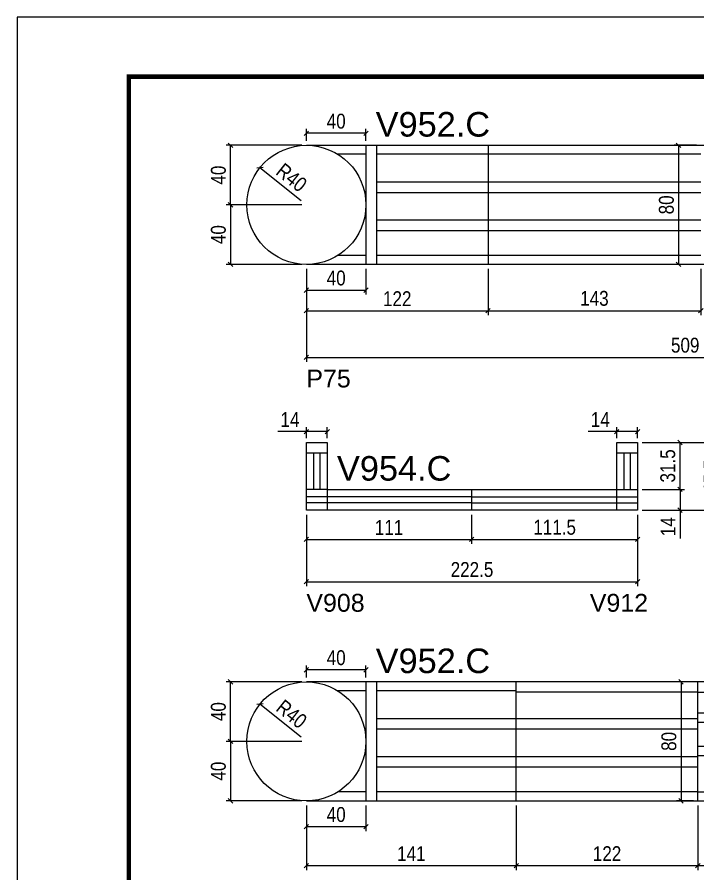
# Model space of a CAD drawing. Extents: x 1959 to 8212, y 239 to 4735.
# Drawn here: x 5142 to 5600, y 1862 to 2438 of the extents above; entities that cross this region are included whole.
import ezdxf

# ---------------------------------------------------------------- set-up
doc = ezdxf.new("R2010")
doc.units = 0
doc.linetypes.add('DASHED', pattern=[0.75, 0.5, -0.25])
for name, color, linetype in [('5', 5, 'Continuous'), ('COTA', 241, 'Continuous'), ('NOMENCLATURA', 7, 'Continuous'), ('Painéis', 200, 'Continuous'), ('SARR_2.2x7', 40, 'Continuous'), ('SARR_EDITAR', 141, 'Continuous')]:
    doc.layers.add(name, color=color, linetype=linetype)
doc.layers.add('Folhas', color=255, linetype='Continuous', lineweight=9)
doc.layers.add('SARRAFO DE PRESSAO', color=251, linetype='DASHED', lineweight=9)
doc.styles.add('COTA TECNICA', font='techl___.ttf', dxfattribs={"height": 10})
doc.styles.get("Standard").update_dxf_attribs({"font": 'arial.ttf'})
doc.dimstyles.new('PAINEL', dxfattribs={"dimtxt": 10, "dimasz": 3, "dimexe": 3, "dimexo": 3, "dimgap": 3, "dimtad": 1, "dimdec": 1, "dimzin": 12, "dimdsep": 46, "dimtxsty": 'COTA TECNICA', "dimblk1": 'OBLIQUE', "dimblk2": 'OBLIQUE', "dimsah": 1, "dimcen": 0.9, "dimclrd": 4, "dimclre": 4, "dimclrt": 240, "dimadec": 1, "dimazin": 3, "dimtfac": 1, "dimtdec": 1, "dimtmove": 0, "dimatfit": 3, "dimfxl": 1, "dimtolj": 1, "dimtzin": 12, "dimarcsym": 0})

# ---------------------------------------------------------------- blocks, each defined once
blk = doc.blocks.new('9999999999')
at = {"layer": 'Folhas'}
blk.add_lwpolyline([(98138.98, 34190.21), (99623.98, 34190.21), (99623.98, 35240.21), (98138.98, 35240.21)], close=True, dxfattribs=at)
at = {"layer": 'Folhas', "color": 30, "const_width": 3}
blk.add_lwpolyline([(98213.98, 34230.21), (99583.98, 34230.21), (99583.98, 35200.21), (98213.98, 35200.21)], close=True, dxfattribs=at)
blk = doc.blocks.new('_Oblique')
at = {"color": 0, "linetype": 'ByBlock', "lineweight": -2}
blk.add_line((-0.5, -0.5), (0.5, 0.5), dxfattribs=at)
blk = doc.blocks.new('*D591')
at = {"layer": 'COTA', "color": 4, "lineweight": -2, "transparency": 16777216}
for p, q in [((5336.63, 2268.93), (5336.63, 2237.82)), ((5458.63, 2268.93), (5458.63, 2237.82)), ((5336.63, 2240.82), (5458.63, 2240.82))]:
    blk.add_line(p, q, dxfattribs=at)
at = {"layer": 'Defpoints', "color": 0, "transparency": 16777216}
for p in [(5336.63, 2271.93), (5458.63, 2271.93), (5458.63, 2240.82)]:
    blk.add_point(p, dxfattribs=at)
at = {"layer": 'COTA', "color": 4, "lineweight": -2, "transparency": 16777216, "xscale": 3, "yscale": 3, "zscale": 3, "rotation": 180}
blk.add_blockref('_Oblique', (5336.63, 2240.82), dxfattribs=at)
at = {"layer": 'COTA', "color": 4, "lineweight": -2, "transparency": 16777216, "xscale": 3, "yscale": 3, "zscale": 3}
blk.add_blockref('_Oblique', (5458.63, 2240.82), dxfattribs=at)
at = {"layer": 'COTA', "color": 240, "transparency": 16777216, "insert": (5397.63, 2248.88), "char_height": 10, "attachment_point": 5, "style": 'COTA TECNICA'}
blk.add_mtext('\\A1;122', dxfattribs=at)
blk = doc.blocks.new('*D592')
at = {"layer": 'COTA', "color": 4, "lineweight": -2, "transparency": 16777216}
for p, q in [((5458.63, 2268.93), (5458.63, 2237.82)), ((5601.63, 2268.93), (5601.63, 2237.82)), ((5458.63, 2240.82), (5601.63, 2240.82))]:
    blk.add_line(p, q, dxfattribs=at)
at = {"layer": 'Defpoints', "color": 0, "transparency": 16777216}
for p in [(5458.63, 2271.93), (5601.63, 2271.93), (5601.63, 2240.82)]:
    blk.add_point(p, dxfattribs=at)
at = {"layer": 'COTA', "color": 4, "lineweight": -2, "transparency": 16777216, "xscale": 3, "yscale": 3, "zscale": 3, "rotation": 180}
blk.add_blockref('_Oblique', (5458.63, 2240.82), dxfattribs=at)
at = {"layer": 'COTA', "color": 4, "lineweight": -2, "transparency": 16777216, "xscale": 3, "yscale": 3, "zscale": 3}
blk.add_blockref('_Oblique', (5601.63, 2240.82), dxfattribs=at)
at = {"layer": 'COTA', "color": 240, "transparency": 16777216, "insert": (5530.13, 2249.04), "char_height": 10, "attachment_point": 5, "style": 'COTA TECNICA'}
blk.add_mtext('\\A1;143', dxfattribs=at)
blk = doc.blocks.new('*D596')
at = {"layer": 'COTA', "color": 4, "lineweight": -2, "transparency": 16777216}
for p, q in [((5336.63, 2268.93), (5336.63, 2206.43)), ((5845.63, 2268.93), (5845.63, 2206.43)), ((5336.63, 2209.43), (5845.63, 2209.43))]:
    blk.add_line(p, q, dxfattribs=at)
at = {"layer": 'Defpoints', "color": 0, "transparency": 16777216}
for p in [(5336.63, 2271.93), (5845.63, 2271.93), (5845.63, 2209.43)]:
    blk.add_point(p, dxfattribs=at)
at = {"layer": 'COTA', "color": 4, "lineweight": -2, "transparency": 16777216, "xscale": 3, "yscale": 3, "zscale": 3, "rotation": 180}
blk.add_blockref('_Oblique', (5336.63, 2209.43), dxfattribs=at)
at = {"layer": 'COTA', "color": 4, "lineweight": -2, "transparency": 16777216, "xscale": 3, "yscale": 3, "zscale": 3}
blk.add_blockref('_Oblique', (5845.63, 2209.43), dxfattribs=at)
at = {"layer": 'COTA', "color": 240, "transparency": 16777216, "insert": (5591.13, 2217.57), "char_height": 10, "attachment_point": 5, "style": 'COTA TECNICA'}
blk.add_mtext('\\A1;509', dxfattribs=at)
blk = doc.blocks.new('*D599')
at = {"layer": 'COTA', "color": 4, "lineweight": -2, "transparency": 16777216}
for p, q in [((5336.63, 2268.93), (5336.63, 2251.62)), ((5376.63, 2268.93), (5376.63, 2251.62)), ((5336.63, 2254.62), (5376.63, 2254.62))]:
    blk.add_line(p, q, dxfattribs=at)
at = {"layer": 'Defpoints', "color": 0, "transparency": 16777216}
for p in [(5336.63, 2271.93), (5376.63, 2271.93), (5376.63, 2254.62)]:
    blk.add_point(p, dxfattribs=at)
at = {"layer": 'COTA', "color": 4, "lineweight": -2, "transparency": 16777216, "xscale": 3, "yscale": 3, "zscale": 3, "rotation": 180}
blk.add_blockref('_Oblique', (5336.63, 2254.62), dxfattribs=at)
at = {"layer": 'COTA', "color": 4, "lineweight": -2, "transparency": 16777216, "xscale": 3, "yscale": 3, "zscale": 3}
blk.add_blockref('_Oblique', (5376.63, 2254.62), dxfattribs=at)
at = {"layer": 'COTA', "color": 240, "transparency": 16777216, "insert": (5356.63, 2262.72), "char_height": 10, "attachment_point": 5, "style": 'COTA TECNICA'}
blk.add_mtext('\\A1;40', dxfattribs=at)
blk = doc.blocks.new('*D600')
at = {"layer": 'COTA', "color": 4, "lineweight": -2, "transparency": 16777216}
for p, q in [((5336.63, 2354.93), (5336.63, 2363)), ((5376.63, 2354.93), (5376.63, 2363)), ((5376.63, 2360), (5336.63, 2360))]:
    blk.add_line(p, q, dxfattribs=at)
at = {"layer": 'Defpoints', "color": 0, "transparency": 16777216}
for p in [(5336.63, 2360), (5336.63, 2351.93), (5376.63, 2351.93)]:
    blk.add_point(p, dxfattribs=at)
at = {"layer": 'COTA', "color": 4, "lineweight": -2, "transparency": 16777216, "xscale": 3, "yscale": 3, "zscale": 3, "rotation": 180}
blk.add_blockref('_Oblique', (5336.63, 2360), dxfattribs=at)
at = {"layer": 'COTA', "color": 4, "lineweight": -2, "transparency": 16777216, "xscale": 3, "yscale": 3, "zscale": 3}
blk.add_blockref('_Oblique', (5376.63, 2360), dxfattribs=at)
at = {"layer": 'COTA', "color": 240, "transparency": 16777216, "insert": (5356.63, 2368.1), "char_height": 10, "attachment_point": 5, "style": 'COTA TECNICA'}
blk.add_mtext('\\A1;40', dxfattribs=at)
blk = doc.blocks.new('*D601')
at = {"layer": 'COTA', "color": 4, "lineweight": -2, "transparency": 16777216}
for p, q in [((5333.63, 2351.93), (5282.6, 2351.93)), ((5285.6, 2311.93), (5285.6, 2351.93)), ((5333.63, 2311.93), (5282.6, 2311.93))]:
    blk.add_line(p, q, dxfattribs=at)
at = {"layer": 'Defpoints', "color": 0, "transparency": 16777216}
for p in [(5285.6, 2351.93), (5336.63, 2351.93), (5336.63, 2311.93)]:
    blk.add_point(p, dxfattribs=at)
at = {"layer": 'COTA', "color": 4, "lineweight": -2, "transparency": 16777216, "xscale": 3, "yscale": 3, "zscale": 3}
for p, rotation in [((5285.6, 2351.93), 90), ((5285.6, 2311.93), 270)]:
    blk.add_blockref('_Oblique', p, dxfattribs=dict(at, rotation=rotation))
at = {"layer": 'COTA', "color": 240, "transparency": 16777216, "insert": (5277.5, 2331.93), "char_height": 10, "attachment_point": 5, "rotation": 90, "style": 'COTA TECNICA'}
blk.add_mtext('\\A1;40', dxfattribs=at)
blk = doc.blocks.new('*D602')
at = {"layer": 'COTA', "color": 4, "lineweight": -2, "transparency": 16777216}
for p, q in [((5333.63, 2311.93), (5282.6, 2311.93)), ((5285.6, 2311.93), (5285.6, 2271.93)), ((5333.63, 2271.93), (5282.6, 2271.93))]:
    blk.add_line(p, q, dxfattribs=at)
at = {"layer": 'Defpoints', "color": 0, "transparency": 16777216}
for p in [(5336.63, 2311.93), (5285.6, 2271.93), (5336.63, 2271.93)]:
    blk.add_point(p, dxfattribs=at)
at = {"layer": 'COTA', "color": 4, "lineweight": -2, "transparency": 16777216, "xscale": 3, "yscale": 3, "zscale": 3}
for p, rotation in [((5285.6, 2311.93), 90), ((5285.6, 2271.93), 270)]:
    blk.add_blockref('_Oblique', p, dxfattribs=dict(at, rotation=rotation))
at = {"layer": 'COTA', "color": 240, "transparency": 16777216, "insert": (5277.5, 2291.93), "char_height": 10, "attachment_point": 5, "rotation": 90, "style": 'COTA TECNICA'}
blk.add_mtext('\\A1;40', dxfattribs=at)
blk = doc.blocks.new('*D603')
at = {"layer": 'COTA', "color": 4, "lineweight": -2, "transparency": 16777216}
blk.add_line((5333.16, 2314.7), (5305.38, 2336.89), dxfattribs=at)
at = {"layer": 'Defpoints', "color": 0, "transparency": 16777216}
for p in [(5305.38, 2336.89), (5336.63, 2311.93)]:
    blk.add_point(p, dxfattribs=at)
at = {"layer": 'COTA', "color": 4, "lineweight": -2, "transparency": 16777216, "xscale": 3, "yscale": 3, "zscale": 3, "rotation": 141.3795507979757}
blk.add_blockref('_Oblique', (5305.38, 2336.89), dxfattribs=at)
at = {"layer": 'COTA', "color": 240, "transparency": 16777216, "insert": (5326.67, 2330.26), "char_height": 10, "attachment_point": 5, "rotation": 321.37955, "style": 'COTA TECNICA'}
blk.add_mtext('\\A1;R40', dxfattribs=at)
blk = doc.blocks.new('*D604')
at = {"layer": 'COTA', "color": 4, "lineweight": -2, "transparency": 16777216}
for p, q in [((5598.63, 2351.93), (5583.65, 2351.93)), ((5586.65, 2351.93), (5586.65, 2271.93)), ((5598.63, 2271.93), (5583.65, 2271.93))]:
    blk.add_line(p, q, dxfattribs=at)
at = {"layer": 'Defpoints', "color": 0, "transparency": 16777216}
for p in [(5601.63, 2351.93), (5586.65, 2271.93), (5601.63, 2271.93)]:
    blk.add_point(p, dxfattribs=at)
at = {"layer": 'COTA', "color": 4, "lineweight": -2, "transparency": 16777216, "xscale": 3, "yscale": 3, "zscale": 3}
for p, rotation in [((5586.65, 2351.93), 90), ((5586.65, 2271.93), 270)]:
    blk.add_blockref('_Oblique', p, dxfattribs=dict(at, rotation=rotation))
at = {"layer": 'COTA', "color": 240, "transparency": 16777216, "insert": (5578.52, 2311.93), "char_height": 10, "attachment_point": 5, "rotation": 90, "style": 'COTA TECNICA'}
blk.add_mtext('\\A1;80', dxfattribs=at)
blk = doc.blocks.new('*D605')
at = {"layer": 'COTA', "color": 4, "lineweight": -2, "transparency": 16777216}
for p, q in [((5336.63, 2103.75), (5336.63, 2055.73)), ((5559.13, 2103.75), (5559.13, 2055.73)), ((5336.63, 2058.73), (5559.13, 2058.73))]:
    blk.add_line(p, q, dxfattribs=at)
at = {"layer": 'Defpoints', "color": 0, "transparency": 16777216}
for p in [(5336.63, 2106.75), (5559.13, 2106.75), (5559.13, 2058.73)]:
    blk.add_point(p, dxfattribs=at)
at = {"layer": 'COTA', "color": 4, "lineweight": -2, "transparency": 16777216, "xscale": 3, "yscale": 3, "zscale": 3, "rotation": 180}
blk.add_blockref('_Oblique', (5336.63, 2058.73), dxfattribs=at)
at = {"layer": 'COTA', "color": 4, "lineweight": -2, "transparency": 16777216, "xscale": 3, "yscale": 3, "zscale": 3}
blk.add_blockref('_Oblique', (5559.13, 2058.73), dxfattribs=at)
at = {"layer": 'COTA', "color": 240, "transparency": 16777216, "insert": (5447.88, 2066.84), "char_height": 10, "attachment_point": 5, "style": 'COTA TECNICA'}
blk.add_mtext('\\A1;222.5', dxfattribs=at)
blk = doc.blocks.new('*D606')
at = {"layer": 'COTA', "color": 4, "lineweight": -2, "transparency": 16777216}
for p, q in [((5336.63, 2103.75), (5336.63, 2084.14)), ((5447.63, 2103.75), (5447.63, 2084.14)), ((5336.63, 2087.14), (5447.63, 2087.14))]:
    blk.add_line(p, q, dxfattribs=at)
at = {"layer": 'Defpoints', "color": 0, "transparency": 16777216}
for p in [(5336.63, 2106.75), (5447.63, 2106.75), (5447.63, 2087.14)]:
    blk.add_point(p, dxfattribs=at)
at = {"layer": 'COTA', "color": 4, "lineweight": -2, "transparency": 16777216, "xscale": 3, "yscale": 3, "zscale": 3, "rotation": 180}
blk.add_blockref('_Oblique', (5336.63, 2087.14), dxfattribs=at)
at = {"layer": 'COTA', "color": 4, "lineweight": -2, "transparency": 16777216, "xscale": 3, "yscale": 3, "zscale": 3}
blk.add_blockref('_Oblique', (5447.63, 2087.14), dxfattribs=at)
at = {"layer": 'COTA', "color": 240, "transparency": 16777216, "insert": (5392.13, 2095.19), "char_height": 10, "attachment_point": 5, "style": 'COTA TECNICA'}
blk.add_mtext('\\A1;111', dxfattribs=at)
blk = doc.blocks.new('*D607')
at = {"layer": 'COTA', "color": 4, "lineweight": -2, "transparency": 16777216}
for p, q in [((5447.63, 2103.75), (5447.63, 2084.14)), ((5559.13, 2103.75), (5559.13, 2084.14)), ((5447.63, 2087.14), (5559.13, 2087.14))]:
    blk.add_line(p, q, dxfattribs=at)
at = {"layer": 'Defpoints', "color": 0, "transparency": 16777216}
for p in [(5447.63, 2106.75), (5559.13, 2106.75), (5559.13, 2087.14)]:
    blk.add_point(p, dxfattribs=at)
at = {"layer": 'COTA', "color": 4, "lineweight": -2, "transparency": 16777216, "xscale": 3, "yscale": 3, "zscale": 3, "rotation": 180}
blk.add_blockref('_Oblique', (5447.63, 2087.14), dxfattribs=at)
at = {"layer": 'COTA', "color": 4, "lineweight": -2, "transparency": 16777216, "xscale": 3, "yscale": 3, "zscale": 3}
blk.add_blockref('_Oblique', (5559.13, 2087.14), dxfattribs=at)
at = {"layer": 'COTA', "color": 240, "transparency": 16777216, "insert": (5503.38, 2095.24), "char_height": 10, "attachment_point": 5, "style": 'COTA TECNICA'}
blk.add_mtext('\\A1;111.5', dxfattribs=at)
blk = doc.blocks.new('*D608')
at = {"layer": 'COTA', "color": 4, "lineweight": -2, "transparency": 16777216}
for p, q in [((5562.13, 2120.75), (5590.68, 2120.75)), ((5587.68, 2120.75), (5587.68, 2106.75)), ((5562.13, 2106.75), (5590.68, 2106.75)), ((5587.68, 2106.75), (5587.68, 2087.63))]:
    blk.add_line(p, q, dxfattribs=at)
at = {"layer": 'Defpoints', "color": 0, "transparency": 16777216}
for p in [(5559.13, 2120.75), (5559.13, 2106.75), (5587.68, 2106.75)]:
    blk.add_point(p, dxfattribs=at)
at = {"layer": 'COTA', "color": 4, "lineweight": -2, "transparency": 16777216, "xscale": 3, "yscale": 3, "zscale": 3}
for p, rotation in [((5587.68, 2120.75), 90), ((5587.68, 2106.75), 270)]:
    blk.add_blockref('_Oblique', p, dxfattribs=dict(at, rotation=rotation))
at = {"layer": 'COTA', "color": 240, "transparency": 16777216, "insert": (5579.6, 2095.69), "char_height": 10, "attachment_point": 5, "rotation": 90, "style": 'COTA TECNICA'}
blk.add_mtext('\\A1;14', dxfattribs=at)
blk = doc.blocks.new('*D609')
at = {"layer": 'COTA', "color": 4, "lineweight": -2, "transparency": 16777216}
for p, q in [((5562.13, 2152.25), (5590.68, 2152.25)), ((5587.68, 2120.75), (5587.68, 2152.25)), ((5562.13, 2120.75), (5590.68, 2120.75))]:
    blk.add_line(p, q, dxfattribs=at)
at = {"layer": 'Defpoints', "color": 0, "transparency": 16777216}
for p in [(5559.13, 2152.25), (5587.68, 2152.25), (5559.13, 2120.75)]:
    blk.add_point(p, dxfattribs=at)
at = {"layer": 'COTA', "color": 4, "lineweight": -2, "transparency": 16777216, "xscale": 3, "yscale": 3, "zscale": 3}
for p, rotation in [((5587.68, 2152.25), 90), ((5587.68, 2120.75), 270)]:
    blk.add_blockref('_Oblique', p, dxfattribs=dict(at, rotation=rotation))
at = {"layer": 'COTA', "color": 240, "transparency": 16777216, "insert": (5579.46, 2136.5), "char_height": 10, "attachment_point": 5, "rotation": 90, "style": 'COTA TECNICA'}
blk.add_mtext('\\A1;31.5', dxfattribs=at)
blk = doc.blocks.new('*D610')
at = {"layer": 'COTA', "color": 4, "lineweight": -2, "transparency": 16777216}
for p, q in [((5562.13, 2152.25), (5619.63, 2152.25)), ((5616.63, 2152.25), (5616.63, 2106.75)), ((5562.13, 2106.75), (5619.63, 2106.75))]:
    blk.add_line(p, q, dxfattribs=at)
at = {"layer": 'Defpoints', "color": 0, "transparency": 16777216}
for p in [(5559.13, 2152.25), (5559.13, 2106.75), (5616.63, 2106.75)]:
    blk.add_point(p, dxfattribs=at)
at = {"layer": 'COTA', "color": 4, "lineweight": -2, "transparency": 16777216, "xscale": 3, "yscale": 3, "zscale": 3}
for p, rotation in [((5616.63, 2152.25), 90), ((5616.63, 2106.75), 270)]:
    blk.add_blockref('_Oblique', p, dxfattribs=dict(at, rotation=rotation))
at = {"layer": 'COTA', "color": 240, "transparency": 16777216, "insert": (5608.52, 2129.5), "char_height": 10, "attachment_point": 5, "rotation": 90, "style": 'COTA TECNICA'}
blk.add_mtext('\\A1;45.5', dxfattribs=at)
blk = doc.blocks.new('*D611')
at = {"layer": 'COTA', "color": 4, "lineweight": -2, "transparency": 16777216}
for p, q in [((5545.13, 2159.58), (5526.01, 2159.58)), ((5545.13, 2155.25), (5545.13, 2162.58)), ((5559.13, 2159.58), (5545.13, 2159.58)), ((5559.13, 2155.25), (5559.13, 2162.58))]:
    blk.add_line(p, q, dxfattribs=at)
at = {"layer": 'Defpoints', "color": 0, "transparency": 16777216}
for p in [(5545.13, 2159.58), (5545.13, 2152.25), (5559.13, 2152.25)]:
    blk.add_point(p, dxfattribs=at)
at = {"layer": 'COTA', "color": 4, "lineweight": -2, "transparency": 16777216, "xscale": 3, "yscale": 3, "zscale": 3, "rotation": 180}
blk.add_blockref('_Oblique', (5545.13, 2159.58), dxfattribs=at)
at = {"layer": 'COTA', "color": 4, "lineweight": -2, "transparency": 16777216, "xscale": 3, "yscale": 3, "zscale": 3}
blk.add_blockref('_Oblique', (5559.13, 2159.58), dxfattribs=at)
at = {"layer": 'COTA', "color": 240, "transparency": 16777216, "insert": (5534.07, 2167.65), "char_height": 10, "attachment_point": 5, "style": 'COTA TECNICA'}
blk.add_mtext('\\A1;14', dxfattribs=at)
blk = doc.blocks.new('*D612')
at = {"layer": 'COTA', "color": 4, "lineweight": -2, "transparency": 16777216}
for p, q in [((5336.63, 2159.58), (5317.51, 2159.58)), ((5336.63, 2155.25), (5336.63, 2162.58)), ((5350.63, 2159.58), (5336.63, 2159.58)), ((5350.63, 2155.25), (5350.63, 2162.58))]:
    blk.add_line(p, q, dxfattribs=at)
at = {"layer": 'Defpoints', "color": 0, "transparency": 16777216}
for p in [(5336.63, 2159.58), (5336.63, 2152.25), (5350.63, 2152.25)]:
    blk.add_point(p, dxfattribs=at)
at = {"layer": 'COTA', "color": 4, "lineweight": -2, "transparency": 16777216, "xscale": 3, "yscale": 3, "zscale": 3, "rotation": 180}
blk.add_blockref('_Oblique', (5336.63, 2159.58), dxfattribs=at)
at = {"layer": 'COTA', "color": 4, "lineweight": -2, "transparency": 16777216, "xscale": 3, "yscale": 3, "zscale": 3}
blk.add_blockref('_Oblique', (5350.63, 2159.58), dxfattribs=at)
at = {"layer": 'COTA', "color": 240, "transparency": 16777216, "insert": (5325.57, 2167.65), "char_height": 10, "attachment_point": 5, "style": 'COTA TECNICA'}
blk.add_mtext('\\A1;14', dxfattribs=at)
blk = doc.blocks.new('*D617')
at = {"layer": 'COTA', "color": 4, "lineweight": -2, "transparency": 16777216}
for p, q in [((5336.63, 1908.42), (5336.63, 1864.9)), ((5477.63, 1908.42), (5477.63, 1864.9)), ((5336.63, 1867.9), (5477.63, 1867.9))]:
    blk.add_line(p, q, dxfattribs=at)
at = {"layer": 'Defpoints', "color": 0, "transparency": 16777216}
for p in [(5336.63, 1911.42), (5477.63, 1911.42), (5477.63, 1867.9)]:
    blk.add_point(p, dxfattribs=at)
at = {"layer": 'COTA', "color": 4, "lineweight": -2, "transparency": 16777216, "xscale": 3, "yscale": 3, "zscale": 3, "rotation": 180}
blk.add_blockref('_Oblique', (5336.63, 1867.9), dxfattribs=at)
at = {"layer": 'COTA', "color": 4, "lineweight": -2, "transparency": 16777216, "xscale": 3, "yscale": 3, "zscale": 3}
blk.add_blockref('_Oblique', (5477.63, 1867.9), dxfattribs=at)
at = {"layer": 'COTA', "color": 240, "transparency": 16777216, "insert": (5407.13, 1875.97), "char_height": 10, "attachment_point": 5, "style": 'COTA TECNICA'}
blk.add_mtext('\\A1;141', dxfattribs=at)
blk = doc.blocks.new('*D618')
at = {"layer": 'COTA', "color": 4, "lineweight": -2, "transparency": 16777216}
for p, q in [((5843.63, 1938.92), (5843.63, 1864.9)), ((5599.63, 1908.42), (5599.63, 1864.9)), ((5599.63, 1867.9), (5843.63, 1867.9))]:
    blk.add_line(p, q, dxfattribs=at)
at = {"layer": 'Defpoints', "color": 0, "transparency": 16777216}
for p in [(5843.63, 1941.92), (5599.63, 1911.42), (5843.63, 1867.9)]:
    blk.add_point(p, dxfattribs=at)
at = {"layer": 'COTA', "color": 4, "lineweight": -2, "transparency": 16777216, "xscale": 3, "yscale": 3, "zscale": 3, "rotation": 180}
blk.add_blockref('_Oblique', (5599.63, 1867.9), dxfattribs=at)
at = {"layer": 'COTA', "color": 4, "lineweight": -2, "transparency": 16777216, "xscale": 3, "yscale": 3, "zscale": 3}
blk.add_blockref('_Oblique', (5843.63, 1867.9), dxfattribs=at)
at = {"layer": 'COTA', "color": 240, "transparency": 16777216, "insert": (5721.63, 1875.97), "char_height": 10, "attachment_point": 5, "style": 'COTA TECNICA'}
blk.add_mtext('\\A1;244', dxfattribs=at)
blk = doc.blocks.new('*D620')
at = {"layer": 'COTA', "color": 4, "lineweight": -2, "transparency": 16777216}
for p, q in [((5477.63, 1908.42), (5477.63, 1864.9)), ((5599.63, 1908.42), (5599.63, 1864.9)), ((5477.63, 1867.9), (5599.63, 1867.9))]:
    blk.add_line(p, q, dxfattribs=at)
at = {"layer": 'Defpoints', "color": 0, "transparency": 16777216}
for p in [(5477.63, 1911.42), (5599.63, 1911.42), (5599.63, 1867.9)]:
    blk.add_point(p, dxfattribs=at)
at = {"layer": 'COTA', "color": 4, "lineweight": -2, "transparency": 16777216, "xscale": 3, "yscale": 3, "zscale": 3, "rotation": 180}
blk.add_blockref('_Oblique', (5477.63, 1867.9), dxfattribs=at)
at = {"layer": 'COTA', "color": 4, "lineweight": -2, "transparency": 16777216, "xscale": 3, "yscale": 3, "zscale": 3}
blk.add_blockref('_Oblique', (5599.63, 1867.9), dxfattribs=at)
at = {"layer": 'COTA', "color": 240, "transparency": 16777216, "insert": (5538.63, 1875.96), "char_height": 10, "attachment_point": 5, "style": 'COTA TECNICA'}
blk.add_mtext('\\A1;122', dxfattribs=at)
blk = doc.blocks.new('*D623')
at = {"layer": 'COTA', "color": 4, "lineweight": -2, "transparency": 16777216}
for p, q in [((5596.63, 1991.42), (5585.31, 1991.42)), ((5588.31, 1991.42), (5588.31, 1911.42)), ((5596.63, 1911.42), (5585.31, 1911.42))]:
    blk.add_line(p, q, dxfattribs=at)
at = {"layer": 'Defpoints', "color": 0, "transparency": 16777216}
for p in [(5599.63, 1991.42), (5588.31, 1911.42), (5599.63, 1911.42)]:
    blk.add_point(p, dxfattribs=at)
at = {"layer": 'COTA', "color": 4, "lineweight": -2, "transparency": 16777216, "xscale": 3, "yscale": 3, "zscale": 3}
for p, rotation in [((5588.31, 1991.42), 90), ((5588.31, 1911.42), 270)]:
    blk.add_blockref('_Oblique', p, dxfattribs=dict(at, rotation=rotation))
at = {"layer": 'COTA', "color": 240, "transparency": 16777216, "insert": (5580.19, 1951.42), "char_height": 10, "attachment_point": 5, "rotation": 90, "style": 'COTA TECNICA'}
blk.add_mtext('\\A1;80', dxfattribs=at)
blk = doc.blocks.new('*D624')
at = {"layer": 'COTA', "color": 4, "lineweight": -2, "transparency": 16777216}
for p, q in [((5336.63, 1908.42), (5336.63, 1891.11)), ((5376.63, 1908.42), (5376.63, 1891.11)), ((5336.63, 1894.11), (5376.63, 1894.11))]:
    blk.add_line(p, q, dxfattribs=at)
at = {"layer": 'Defpoints', "color": 0, "transparency": 16777216}
for p in [(5336.63, 1911.42), (5376.63, 1911.42), (5376.63, 1894.11)]:
    blk.add_point(p, dxfattribs=at)
at = {"layer": 'COTA', "color": 4, "lineweight": -2, "transparency": 16777216, "xscale": 3, "yscale": 3, "zscale": 3, "rotation": 180}
blk.add_blockref('_Oblique', (5336.63, 1894.11), dxfattribs=at)
at = {"layer": 'COTA', "color": 4, "lineweight": -2, "transparency": 16777216, "xscale": 3, "yscale": 3, "zscale": 3}
blk.add_blockref('_Oblique', (5376.63, 1894.11), dxfattribs=at)
at = {"layer": 'COTA', "color": 240, "transparency": 16777216, "insert": (5356.63, 1902.22), "char_height": 10, "attachment_point": 5, "style": 'COTA TECNICA'}
blk.add_mtext('\\A1;40', dxfattribs=at)
blk = doc.blocks.new('*D625')
at = {"layer": 'COTA', "color": 4, "lineweight": -2, "transparency": 16777216}
for p, q in [((5336.63, 1994.42), (5336.63, 2002.49)), ((5376.63, 1999.49), (5336.63, 1999.49)), ((5376.63, 1994.42), (5376.63, 2002.49))]:
    blk.add_line(p, q, dxfattribs=at)
at = {"layer": 'Defpoints', "color": 0, "transparency": 16777216}
for p in [(5336.63, 1999.49), (5336.63, 1991.42), (5376.63, 1991.42)]:
    blk.add_point(p, dxfattribs=at)
at = {"layer": 'COTA', "color": 4, "lineweight": -2, "transparency": 16777216, "xscale": 3, "yscale": 3, "zscale": 3, "rotation": 180}
blk.add_blockref('_Oblique', (5336.63, 1999.49), dxfattribs=at)
at = {"layer": 'COTA', "color": 4, "lineweight": -2, "transparency": 16777216, "xscale": 3, "yscale": 3, "zscale": 3}
blk.add_blockref('_Oblique', (5376.63, 1999.49), dxfattribs=at)
at = {"layer": 'COTA', "color": 240, "transparency": 16777216, "insert": (5356.63, 2007.59), "char_height": 10, "attachment_point": 5, "style": 'COTA TECNICA'}
blk.add_mtext('\\A1;40', dxfattribs=at)
blk = doc.blocks.new('*D626')
at = {"layer": 'COTA', "color": 4, "lineweight": -2, "transparency": 16777216}
for p, q in [((5333.63, 1991.42), (5282.6, 1991.42)), ((5285.6, 1951.42), (5285.6, 1991.42)), ((5333.63, 1951.42), (5282.6, 1951.42))]:
    blk.add_line(p, q, dxfattribs=at)
at = {"layer": 'Defpoints', "color": 0, "transparency": 16777216}
for p in [(5285.6, 1991.42), (5336.63, 1991.42), (5336.63, 1951.42)]:
    blk.add_point(p, dxfattribs=at)
at = {"layer": 'COTA', "color": 4, "lineweight": -2, "transparency": 16777216, "xscale": 3, "yscale": 3, "zscale": 3}
for p, rotation in [((5285.6, 1991.42), 90), ((5285.6, 1951.42), 270)]:
    blk.add_blockref('_Oblique', p, dxfattribs=dict(at, rotation=rotation))
at = {"layer": 'COTA', "color": 240, "transparency": 16777216, "insert": (5277.5, 1971.42), "char_height": 10, "attachment_point": 5, "rotation": 90, "style": 'COTA TECNICA'}
blk.add_mtext('\\A1;40', dxfattribs=at)
blk = doc.blocks.new('*D627')
at = {"layer": 'COTA', "color": 4, "lineweight": -2, "transparency": 16777216}
for p, q in [((5333.63, 1951.42), (5282.6, 1951.42)), ((5285.6, 1951.42), (5285.6, 1911.42)), ((5333.63, 1911.42), (5282.6, 1911.42))]:
    blk.add_line(p, q, dxfattribs=at)
at = {"layer": 'Defpoints', "color": 0, "transparency": 16777216}
for p in [(5336.63, 1951.42), (5285.6, 1911.42), (5336.63, 1911.42)]:
    blk.add_point(p, dxfattribs=at)
at = {"layer": 'COTA', "color": 4, "lineweight": -2, "transparency": 16777216, "xscale": 3, "yscale": 3, "zscale": 3}
for p, rotation in [((5285.6, 1951.42), 90), ((5285.6, 1911.42), 270)]:
    blk.add_blockref('_Oblique', p, dxfattribs=dict(at, rotation=rotation))
at = {"layer": 'COTA', "color": 240, "transparency": 16777216, "insert": (5277.5, 1931.42), "char_height": 10, "attachment_point": 5, "rotation": 90, "style": 'COTA TECNICA'}
blk.add_mtext('\\A1;40', dxfattribs=at)
blk = doc.blocks.new('*D628')
at = {"layer": 'COTA', "color": 4, "lineweight": -2, "transparency": 16777216}
blk.add_line((5333.16, 1954.19), (5305.38, 1976.39), dxfattribs=at)
at = {"layer": 'Defpoints', "color": 0, "transparency": 16777216}
for p in [(5305.38, 1976.39), (5336.63, 1951.42)]:
    blk.add_point(p, dxfattribs=at)
at = {"layer": 'COTA', "color": 4, "lineweight": -2, "transparency": 16777216, "xscale": 3, "yscale": 3, "zscale": 3, "rotation": 141.3795507979756}
blk.add_blockref('_Oblique', (5305.38, 1976.39), dxfattribs=at)
at = {"layer": 'COTA', "color": 240, "transparency": 16777216, "insert": (5326.67, 1969.75), "char_height": 10, "attachment_point": 5, "rotation": 321.37955, "style": 'COTA TECNICA'}
blk.add_mtext('\\A1;R40', dxfattribs=at)

msp = doc.modelspace()

# ---------------------------------------------------------------- linework, layer by layer
at = {"layer": 'COTA'}
for p, q in [((5376.63, 2351.93), (5376.63, 2271.93)), ((5350.63, 2120.75), (5336.63, 2120.75)), ((5545.13, 2120.75), (5559.13, 2120.75)), ((5376.63, 1991.42), (5376.63, 1911.42))]:
    msp.add_line(p, q, dxfattribs=at)
at = {"layer": 'Painéis'}
for p, q in [((5336.63, 2351.93), (5845.63, 2351.93)), ((5458.63, 2351.93), (5458.63, 2271.93)), ((5845.63, 2271.93), (5336.63, 2271.93)), ((5336.63, 2152.25), (5350.63, 2152.25)), ((5336.63, 2106.75), (5336.63, 2152.25)), ((5350.63, 2152.25), (5350.63, 2106.75)), ((5545.13, 2106.75), (5545.13, 2152.25)), ((5545.13, 2152.25), (5559.13, 2152.25)), ((5559.13, 2152.25), (5559.13, 2106.75)), ((5550.13, 2120.75), (5550.13, 2145.25)), ((5554.13, 2145.25), (5554.13, 2120.75)), ((5350.63, 2120.75), (5545.13, 2120.75)), ((5447.63, 2120.75), (5447.63, 2106.75)), ((5559.13, 2106.75), (5336.63, 2106.75)), ((5477.63, 1911.42), (5477.63, 1991.42)), ((5599.63, 1911.42), (5599.63, 1991.42)), ((5336.63, 1911.42), (5816.13, 1911.42))]:
    msp.add_line(p, q, dxfattribs=at)
msp.add_lwpolyline([(5843.63, 1991.42), (5336.63, 1991.42)], dxfattribs=at)
at = {"layer": 'Painéis', "linetype": 'Continuous'}
for centre in [(5336.63, 2311.93), (5336.63, 1951.42)]:
    msp.add_circle(centre, 40, dxfattribs=at)
at = {"layer": 'SARR_2.2x7', "linetype": 'Continuous'}
for p, q in [((5383.63, 2351.93), (5383.63, 2271.93)), ((5376.63, 2345.93), (5357.7, 2345.93)), ((5601.63, 2345.93), (5383.63, 2345.93)), ((5601.63, 2327.11), (5383.63, 2327.11)), ((5601.63, 2320.11), (5383.63, 2320.11)), ((5601.63, 2301.58), (5383.63, 2301.58)), ((5601.63, 2294.58), (5383.63, 2294.58)), ((5376.63, 2277.93), (5357.7, 2277.93)), ((5601.63, 2277.93), (5383.63, 2277.93)), ((5336.63, 2145.25), (5350.63, 2145.25)), ((5545.13, 2145.25), (5559.13, 2145.25)), ((5383.63, 1991.42), (5383.63, 1911.42)), ((5376.63, 1985.42), (5357.7, 1985.42)), ((5477.63, 1985.42), (5383.63, 1985.42)), ((5599.63, 1984.42), (5477.63, 1984.42)), ((5599.63, 1984.42), (5836.63, 1984.42)), ((5836.63, 1970.39), (5599.63, 1970.39)), ((5477.63, 1966.6), (5383.63, 1966.6)), ((5599.63, 1966.6), (5477.63, 1966.6)), ((5599.63, 1964.39), (5836.63, 1964.39)), ((5477.63, 1959.6), (5383.63, 1959.6)), ((5599.63, 1959.6), (5477.63, 1959.6)), ((5836.63, 1947.92), (5599.63, 1947.92)), ((5477.63, 1941.07), (5383.63, 1941.07)), ((5599.63, 1941.07), (5477.63, 1941.07)), ((5599.63, 1941.92), (5816.13, 1941.92)), ((5477.63, 1934.07), (5383.63, 1934.07)), ((5599.63, 1934.07), (5477.63, 1934.07)), ((5376.63, 1917.42), (5357.7, 1917.42)), ((5477.63, 1917.42), (5383.63, 1917.42)), ((5599.63, 1917.42), (5477.63, 1917.42)), ((5599.63, 1917.42), (5809.13, 1917.42))]:
    msp.add_line(p, q, dxfattribs=at)
at = {"layer": 'SARR_EDITAR'}
for p, q in [((5341.63, 2120.75), (5341.63, 2145.25)), ((5345.63, 2145.25), (5345.63, 2120.75)), ((5447.63, 2115.75), (5336.63, 2115.75)), ((5447.63, 2115.75), (5559.13, 2115.75)), ((5447.63, 2111.75), (5336.63, 2111.75)), ((5447.63, 2111.75), (5559.13, 2111.75))]:
    msp.add_line(p, q, dxfattribs=at)

# ---------------------------------------------------------------- block references
at = {"layer": 'SARRAFO DE PRESSAO', "color": 6, "linetype": 'ByBlock'}
msp.add_blockref('9999999999', (-92996.71, -32802.14), dxfattribs=at)

# ---------------------------------------------------------------- texts
at = {"layer": '5', "linetype": 'Continuous'}
for s, p in [('P75', (5336.59, 2189.23)), ('V908', (5336.59, 2038.53)), ('V912', (5527.04, 2038.53))]:
    msp.add_text(s, height=12, rotation=359.99996, dxfattribs=at).set_placement(p)
at = {"layer": 'NOMENCLATURA', "linetype": 'Continuous'}
for s, p in [('V952.C', (5383.16, 2357.8)), ('V954.C', (5357.16, 2126.62)), ('V952.C', (5383.16, 1997.29))]:
    msp.add_text(s, height=16.5, dxfattribs=at).set_placement(p)

# ---------------------------------------------------------------- dimensions: what is measured, and where the dimension line sits
at = {"layer": 'COTA'}
for base, p1, p2, picture, middle in [((5336.63, 2360), (5376.63, 2351.93), (5336.63, 2351.93), '*D600', (5356.63, 2368.1)), ((5458.63, 2240.82), (5336.63, 2271.93), (5458.63, 2271.93), '*D591', (5397.63, 2248.88)), ((5845.63, 2209.43), (5336.63, 2271.93), (5845.63, 2271.93), '*D596', (5591.13, 2217.57)), ((5376.63, 2254.62), (5336.63, 2271.93), (5376.63, 2271.93), '*D599', (5356.63, 2262.72)), ((5336.63, 2159.58), (5350.63, 2152.25), (5336.63, 2152.25), '*D612', (5325.57, 2167.65)), ((5545.13, 2159.58), (5559.13, 2152.25), (5545.13, 2152.25), '*D611', (5534.07, 2167.65)), ((5559.13, 2058.73), (5336.63, 2106.75), (5559.13, 2106.75), '*D605', (5447.88, 2066.84)), ((5447.63, 2087.14), (5336.63, 2106.75), (5447.63, 2106.75), '*D606', (5392.13, 2095.19)), ((5336.63, 1999.49), (5376.63, 1991.42), (5336.63, 1991.42), '*D625', (5356.63, 2007.59)), ((5477.63, 1867.9), (5336.63, 1911.42), (5477.63, 1911.42), '*D617', (5407.13, 1875.97)), ((5376.63, 1894.11), (5336.63, 1911.42), (5376.63, 1911.42), '*D624', (5356.63, 1902.22)), ((5599.63, 1867.9), (5477.63, 1911.42), (5599.63, 1911.42), '*D620', (5538.63, 1875.96))]:
    dim = msp.add_linear_dim(base=base, p1=p1, p2=p2, dimstyle='PAINEL', dxfattribs=at)
    dim.commit()
    dim.dimension.update_dxf_attribs({"geometry": picture, "text_midpoint": middle})
for base, p1, p2, picture, middle in [((5285.6, 2351.93), (5336.63, 2311.93), (5336.63, 2351.93), '*D601', (5277.5, 2331.93)), ((5586.65, 2271.93), (5601.63, 2351.93), (5601.63, 2271.93), '*D604', (5578.52, 2311.93)), ((5285.6, 2271.93), (5336.63, 2311.93), (5336.63, 2271.93), '*D602', (5277.5, 2291.93)), ((5587.68, 2152.25), (5559.13, 2120.75), (5559.13, 2152.25), '*D609', (5579.46, 2136.5)), ((5616.63, 2106.75), (5559.13, 2152.25), (5559.13, 2106.75), '*D610', (5608.52, 2129.5)), ((5587.68, 2106.75), (5559.13, 2120.75), (5559.13, 2106.75), '*D608', (5579.6, 2095.69)), ((5285.6, 1991.42), (5336.63, 1951.42), (5336.63, 1991.42), '*D626', (5277.5, 1971.42)), ((5588.31, 1911.42), (5599.63, 1991.42), (5599.63, 1911.42), '*D623', (5580.19, 1951.42)), ((5285.6, 1911.42), (5336.63, 1951.42), (5336.63, 1911.42), '*D627', (5277.5, 1931.42))]:
    dim = msp.add_linear_dim(base=base, p1=p1, p2=p2, angle=90, dimstyle='PAINEL', dxfattribs=at)
    dim.commit()
    dim.dimension.update_dxf_attribs({"geometry": picture, "text_midpoint": middle})
for center, mpoint, picture, middle in [((5336.63, 2311.93), (5305.38, 2336.89), '*D603', (5321.61, 2323.93)), ((5336.63, 1951.42), (5305.38, 1976.39), '*D628', (5321.61, 1963.42))]:
    dim = msp.add_radius_dim(center=center, mpoint=mpoint, dimstyle='PAINEL', dxfattribs=at)
    dim.commit()
    dim.dimension.update_dxf_attribs({"geometry": picture, "text_midpoint": middle, "dimtype": 164})
for base, p1, p2, picture, middle in [((5601.63, 2240.82), (5458.63, 2271.93), (5601.63, 2271.93), '*D592', (5530.13, 2249.04)), ((5559.13, 2087.14), (5447.63, 2106.75), (5559.13, 2106.75), '*D607', (5503.38, 2095.24)), ((5843.63, 1867.9), (5599.63, 1911.42), (5843.63, 1941.92), '*D618', (5721.63, 1875.97))]:
    dim = msp.add_linear_dim(base=base, p1=p1, p2=p2, dimstyle='PAINEL', override={"dimtmove": 1}, dxfattribs=at)
    dim.commit()
    dim.dimension.update_dxf_attribs({"geometry": picture, "text_midpoint": middle})

doc.saveas('drawing.dxf')
